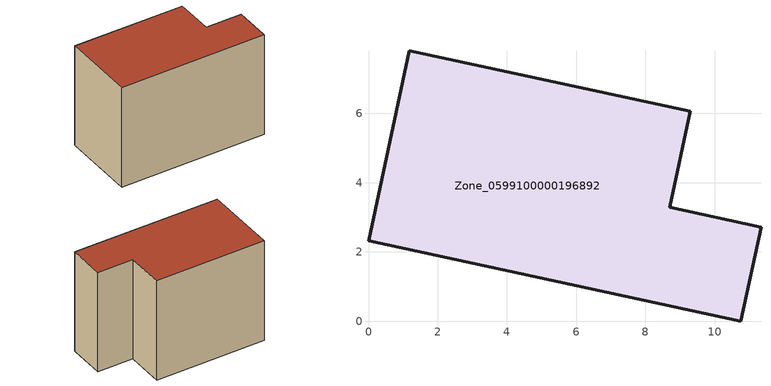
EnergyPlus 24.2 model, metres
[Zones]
Zone_0599100000196892
 floor ground (C_G): 0,2.33 1.18,7.81 9.3,6.07 8.71,3.29 11.34,2.72 10.76,0 z0
 wall outside (C_F): 1.18,7.81 0,2.33 10.76,0 11.34,2.72 8.71,3.29 9.3,6.07 1.18,7.81 z0:7.87
 roof outside (C_R): 0,2.33 10.76,0 11.34,2.72 8.71,3.29 9.3,6.07 1.18,7.81 z7.87
[BUILDING]
Pand.0599100000196892: North Axis=0; Terrain=City; Loads Convergence Tolerance Value=0.04; Temperature Convergence Tolerance Value=0.4; Solar Distribution=FullExterior; Maximum Number of Warmup Days=25; Minimum Number of Warmup Days=1
[Site:Location]
Rotterdam.The.Hague.AP_ZH_NLD Design_Conditions: Latitude=51.96; Longitude=4.45; Time Zone=1; Elevation=-4.5
[SITE:GROUNDTEMPERATURE:BUILDINGSURFACE]
18, 18, 18, 18, 18, 18, 18, 18, 18, 18, 18, 18
[MATERIAL] Thermal Absorptance=0.9; Solar Absorptance=0.7; Visible Absorptance=0.7
Name | Roughness | Thickness | Conductivity | Density | Specific Heat
G.TC.1975-1991 | MediumSmooth | 0.15 | 0.288461 | 540 | 1210
F.TC.1975-1991 | Rough | 0.3 | 0.230769 | 1920 | 840
R.TC.1975-1991 | MediumRough | 0.2 | 0.153846 | 1500 | 1000
[CONSTRUCTION]
C_G: G.TC.1975-1991
C_F: F.TC.1975-1991
C_R: R.TC.1975-1991
[ZONE]
Zone_0599100000196892: Type=1; Multiplier=1; Ceiling Height=Autocalculate; Volume=Autocalculate; Floor Area=autocalculate; Part of Total Floor Area=Yes
[ZONEINFILTRATION:DESIGNFLOWRATE]
Infil_Zone_0599100000196892: Zone or ZoneList or Space or SpaceList=Zone_0599100000196892; Schedule=AlwaysOn; Design Flow Rate Calculation Method=Flow/Area; Flow Rate per Floor Area=0.003; Constant Term Coefficient=1; Temperature Term Coefficient=0; Velocity Term Coefficient=0; Velocity Squared Term Coefficient=0
[HVACTEMPLATE:ZONE:IDEALLOADSAIRSYSTEM]
Zone_0599100000196892: Maximum Heating Supply Air Temperature=50; Minimum Cooling Supply Air Temperature=13; Maximum Heating Supply Air Humidity Ratio=0.0156; Minimum Cooling Supply Air Humidity Ratio=0.0077; Heating Limit=NoLimit; Cooling Limit=NoLimit; Dehumidification Control Type=ConstantSensibleHeatRatio; Cooling Sensible Heat Ratio=0.7; Dehumidification Setpoint=60; Humidification Control Type=None; Humidification Setpoint=30; Outdoor Air Method=None; Outdoor Air Flow Rate per Person=0.00944; Outdoor Air Flow Rate per Zone Floor Area=0; Outdoor Air Flow Rate per Zone=0; Demand Controlled Ventilation Type=None; Outdoor Air Economizer Type=NoEconomizer; Heat Recovery Type=None; Sensible Heat Recovery Effectiveness=0.7; Latent Heat Recovery Effectiveness=0.65
[ZONECONTROL:THERMOSTAT]
ThermostatControl_Zone_0599100000196892: Zone or ZoneList=Zone_0599100000196892; Control Type Schedule=DualSetpointControlType; Control 1=Thermostat_Zone_0599100000196892; Temperature Difference Between Cutout And Setpoint=0
[THERMOSTATSETPOINT:DUALSETPOINT]
Thermostat_Zone_0599100000196892: Heating Setpoint Temperature Schedule=HeatingSetpoint_Zone_0599100000196892; Cooling Setpoint Temperature Schedule=CoolingSetpoint_Zone_0599100000196892
[SCHEDULE:COMPACT]
HeatingSetpoint_Zone_0599100000196892: Through: 12/31, For: AllDays, Until: 24:00, 21
CoolingSetpoint_Zone_0599100000196892: Through: 12/31, For: AllDays, Until: 24:00, 24
DualSetpointControlType: Through: 12/31, For: AllDays, Until: 24:00, 4
AlwaysOn: Through: 12/31, For: AllDays, Until: 24:00, 1
